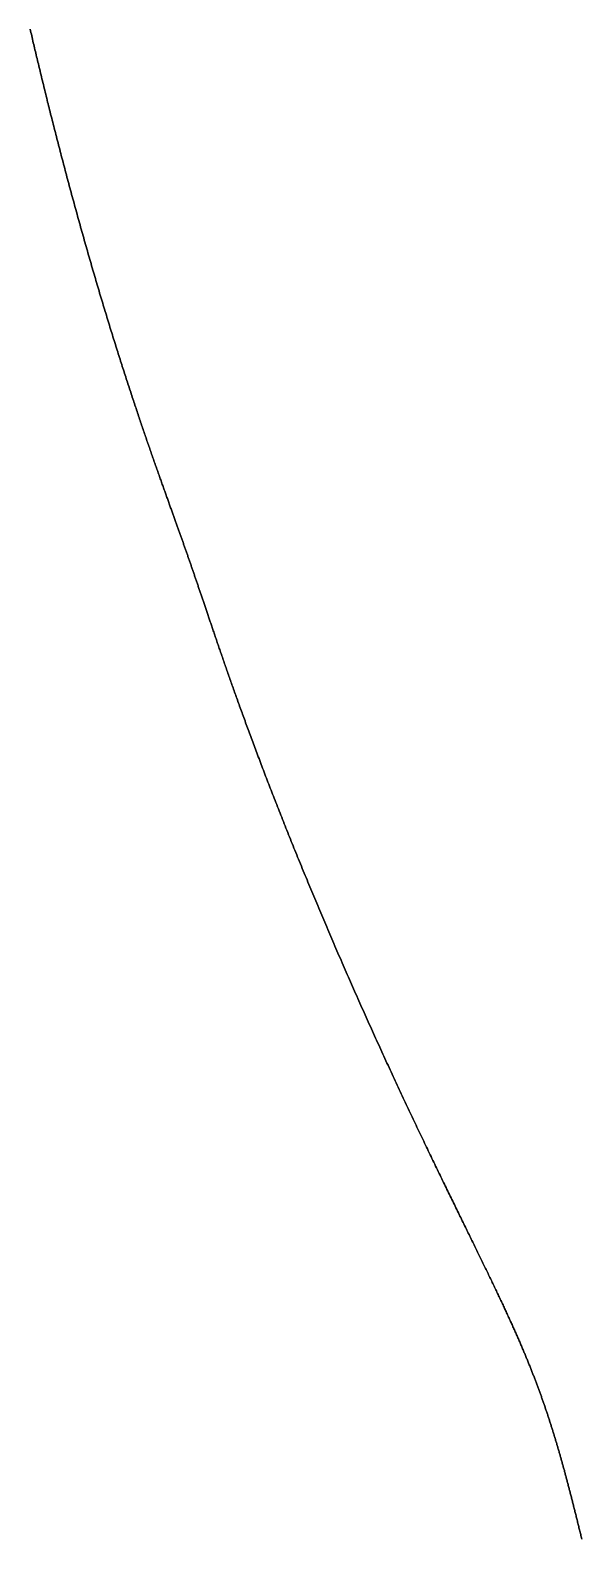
# Model space of a CAD drawing. Header units: inches. Extents: x 130170 to 284068, y 377793 to 804530.
# Drawn here: x 253717.1 to 253742.8, y 737849.1 to 737919.6 of the extents above; entities that cross this region are included whole.
import ezdxf

# ---------------------------------------------------------------- set-up
doc = ezdxf.new("R2010")
doc.units = ezdxf.units.IN
doc.header["$MEASUREMENT"] = 0
doc.layers.add('muni_il', color=7, linetype='Continuous')

msp = doc.modelspace()

# ---------------------------------------------------------------- linework, layer by layer
at = {"layer": 'muni_il'}
for points in [[(253717.056, 737919.658), (253717.075, 737919.581), (253717.093, 737919.503), (253717.111, 737919.425), (253717.129, 737919.347), (253717.148, 737919.268), (253717.166, 737919.189), (253717.185, 737919.109), (253717.204, 737919.029), (253717.223, 737918.949), (253717.242, 737918.868), (253717.261, 737918.787), (253717.281, 737918.705), (253717.3, 737918.623), (253717.32, 737918.541), (253717.339, 737918.458), (253717.359, 737918.374), (253717.379, 737918.291), (253717.399, 737918.207), (253717.42, 737918.122), (253717.44, 737918.037), (253717.46, 737917.952), (253717.481, 737917.867), (253717.502, 737917.781), (253717.522, 737917.694), (253717.544, 737917.607), (253717.565, 737917.52), (253717.586, 737917.432), (253717.607, 737917.344), (253717.629, 737917.256), (253717.65, 737917.167), (253717.672, 737917.078), (253717.694, 737916.989), (253717.716, 737916.899), (253717.738, 737916.809), (253717.761, 737916.718), (253717.783, 737916.627), (253717.805, 737916.536), (253717.828, 737916.444), (253717.851, 737916.352), (253717.874, 737916.26), (253717.897, 737916.167), (253717.92, 737916.074), (253717.943, 737915.981), (253717.967, 737915.887), (253717.99, 737915.793), (253718.014, 737915.699), (253718.038, 737915.604), (253718.062, 737915.509), (253718.086, 737915.414), (253718.11, 737915.319), (253718.134, 737915.223), (253718.159, 737915.127), (253718.183, 737915.03), (253718.208, 737914.934), (253718.233, 737914.837), (253718.258, 737914.74), (253718.282, 737914.642), (253718.308, 737914.545), (253718.333, 737914.447), (253718.358, 737914.349), (253718.384, 737914.25), (253718.409, 737914.152), (253718.435, 737914.053), (253718.46, 737913.954), (253718.486, 737913.855), (253718.512, 737913.755), (253718.538, 737913.656), (253718.564, 737913.556), (253718.591, 737913.456), (253718.617, 737913.356), (253718.643, 737913.256), (253718.67, 737913.155), (253718.697, 737913.055), (253718.723, 737912.954), (253718.75, 737912.854), (253718.777, 737912.753), (253718.804, 737912.651), (253718.831, 737912.55), (253718.858, 737912.449), (253718.885, 737912.348), (253718.912, 737912.247), (253718.94, 737912.145), (253718.967, 737912.044), (253718.995, 737911.942), (253719.022, 737911.84), (253719.05, 737911.739), (253719.078, 737911.637), (253719.105, 737911.535), (253719.133, 737911.433), (253719.161, 737911.332), (253719.189, 737911.23), (253719.217, 737911.128), (253719.245, 737911.026), (253719.273, 737910.924), (253719.302, 737910.823), (253719.33, 737910.721), (253719.358, 737910.619), (253719.386, 737910.518), (253719.415, 737910.416), (253719.443, 737910.315), (253719.472, 737910.213), (253719.5, 737910.112), (253719.528, 737910.011), (253719.557, 737909.909), (253719.586, 737909.808), (253719.614, 737909.707), (253719.643, 737909.606), (253719.671, 737909.506), (253719.7, 737909.405), (253719.729, 737909.305), (253719.758, 737909.204), (253719.786, 737909.104), (253719.815, 737909.004), (253719.844, 737908.904), (253719.872, 737908.804), (253719.901, 737908.705), (253719.93, 737908.606), (253719.959, 737908.506), (253719.988, 737908.407), (253720.016, 737908.309), (253720.045, 737908.21), (253720.074, 737908.112), (253720.103, 737908.014), (253720.132, 737907.916), (253720.16, 737907.818), (253720.189, 737907.72), (253720.218, 737907.623), (253720.247, 737907.526), (253720.275, 737907.43), (253720.304, 737907.333), (253720.333, 737907.237), (253720.361, 737907.141), (253720.39, 737907.045), (253720.418, 737906.95), (253720.447, 737906.855), (253720.475, 737906.76), (253720.504, 737906.666), (253720.532, 737906.571), (253720.561, 737906.477), (253720.589, 737906.384), (253720.618, 737906.291), (253720.646, 737906.198), (253720.674, 737906.105), (253720.702, 737906.013), (253720.73, 737905.921), (253720.759, 737905.829), (253720.787, 737905.738), (253720.815, 737905.647), (253720.843, 737905.556), (253720.871, 737905.466), (253720.899, 737905.376), (253720.926, 737905.286), (253720.954, 737905.197), (253720.982, 737905.108), (253721.009, 737905.02), (253721.037, 737904.931), (253721.065, 737904.844), (253721.092, 737904.756), (253721.119, 737904.669), (253721.147, 737904.582), (253721.174, 737904.496), (253721.201, 737904.41), (253721.228, 737904.325), (253721.255, 737904.24), (253721.282, 737904.155), (253721.309, 737904.07), (253721.336, 737903.987), (253721.363, 737903.903), (253721.389, 737903.82), (253721.416, 737903.737), (253721.442, 737903.655), (253721.469, 737903.573), (253721.495, 737903.491), (253721.521, 737903.41), (253721.547, 737903.329), (253721.573, 737903.249), (253721.599, 737903.169), (253721.625, 737903.089), (253721.651, 737903.01), (253721.677, 737902.931), (253721.702, 737902.853), (253721.728, 737902.775), (253721.753, 737902.697), (253721.779, 737902.62), (253721.804, 737902.544), (253721.829, 737902.467), (253721.854, 737902.391), (253721.879, 737902.316), (253721.904, 737902.241), (253721.929, 737902.166), (253721.954, 737902.092), (253721.978, 737902.018), (253722.003, 737901.945), (253722.027, 737901.872), (253722.051, 737901.799), (253722.076, 737901.727), (253722.1, 737901.655), (253722.124, 737901.583), (253722.148, 737901.513), (253722.171, 737901.442), (253722.195, 737901.372), (253722.219, 737901.302), (253722.242, 737901.232), (253722.266, 737901.164), (253722.289, 737901.095), (253722.312, 737901.027), (253722.335, 737900.959), (253722.358, 737900.892), (253722.381, 737900.825), (253722.404, 737900.758), (253722.426, 737900.692), (253722.449, 737900.626), (253722.472, 737900.56), (253722.494, 737900.495), (253722.516, 737900.431), (253722.538, 737900.366), (253722.56, 737900.302), (253722.582, 737900.239), (253722.604, 737900.176), (253722.626, 737900.113), (253722.648, 737900.05), (253722.669, 737899.988), (253722.69, 737899.927), (253722.712, 737899.865), (253722.733, 737899.804), (253722.754, 737899.744), (253722.775, 737899.684), (253722.796, 737899.624), (253722.817, 737899.564), (253722.838, 737899.505), (253722.858, 737899.446), (253722.879, 737899.388), (253722.899, 737899.329), (253722.919, 737899.272), (253722.94, 737899.214), (253722.96, 737899.157), (253722.98, 737899.1), (253723, 737899.044), (253723.02, 737898.988), (253723.039, 737898.932), (253723.059, 737898.876), (253723.078, 737898.821), (253723.098, 737898.766), (253723.117, 737898.712), (253723.136, 737898.657), (253723.156, 737898.603), (253723.175, 737898.55), (253723.194, 737898.496), (253723.212, 737898.443), (253723.231, 737898.391), (253723.25, 737898.338), (253723.268, 737898.286), (253723.287, 737898.234), (253723.305, 737898.182), (253723.324, 737898.131), (253723.342, 737898.08), (253723.36, 737898.029), (253723.378, 737897.979), (253723.396, 737897.929), (253723.414, 737897.879), (253723.431, 737897.829), (253723.449, 737897.779), (253723.467, 737897.73), (253723.484, 737897.681), (253723.502, 737897.632), (253723.519, 737897.584), (253723.536, 737897.536), (253723.554, 737897.488), (253723.571, 737897.44), (253723.588, 737897.392), (253723.605, 737897.345), (253723.622, 737897.298), (253723.638, 737897.251), (253723.655, 737897.204), (253723.672, 737897.158), (253723.688, 737897.112), (253723.705, 737897.066), (253723.721, 737897.02), (253723.738, 737896.974), (253723.754, 737896.929), (253723.77, 737896.883), (253723.786, 737896.838), (253723.802, 737896.793), (253723.818, 737896.748), (253723.834, 737896.704), (253723.85, 737896.659), (253723.866, 737896.615), (253723.882, 737896.571), (253723.897, 737896.527), (253723.913, 737896.484), (253723.929, 737896.44), (253723.944, 737896.396), (253723.96, 737896.353), (253723.975, 737896.31), (253723.99, 737896.267), (253724.006, 737896.224), (253724.021, 737896.181), (253724.036, 737896.138), (253724.051, 737896.096), (253724.066, 737896.054), (253724.081, 737896.011), (253724.096, 737895.969), (253724.111, 737895.927), (253724.126, 737895.885), (253724.141, 737895.843), (253724.156, 737895.801), (253724.171, 737895.76), (253724.185, 737895.718), (253724.2, 737895.676), (253724.215, 737895.635), (253724.229, 737895.594), (253724.244, 737895.552), (253724.259, 737895.511), (253724.273, 737895.47), (253724.288, 737895.429), (253724.302, 737895.387), (253724.316, 737895.347), (253724.331, 737895.306), (253724.345, 737895.265), (253724.36, 737895.224), (253724.374, 737895.183), (253724.388, 737895.142), (253724.402, 737895.101), (253724.417, 737895.06), (253724.431, 737895.02), (253724.445, 737894.979), (253724.459, 737894.938), (253724.474, 737894.897), (253724.488, 737894.857), (253724.502, 737894.816), (253724.516, 737894.775), (253724.53, 737894.734), (253724.544, 737894.693), (253724.559, 737894.653), (253724.573, 737894.612), (253724.587, 737894.571), (253724.601, 737894.53), (253724.615, 737894.489), (253724.629, 737894.448), (253724.643, 737894.407), (253724.658, 737894.366), (253724.672, 737894.325), (253724.686, 737894.284), (253724.7, 737894.243), (253724.714, 737894.201), (253724.729, 737894.16), (253724.743, 737894.119), (253724.757, 737894.077), (253724.771, 737894.035), (253724.785, 737893.994), (253724.8, 737893.952), (253724.814, 737893.91), (253724.828, 737893.868), (253724.843, 737893.826), (253724.857, 737893.784), (253724.872, 737893.742), (253724.886, 737893.699), (253724.901, 737893.657), (253724.915, 737893.614), (253724.93, 737893.571), (253724.944, 737893.528), (253724.959, 737893.485), (253724.973, 737893.442), (253724.988, 737893.399), (253725.003, 737893.355), (253725.018, 737893.312), (253725.032, 737893.268), (253725.047, 737893.224), (253725.062, 737893.18), (253725.077, 737893.136), (253725.092, 737893.091), (253725.108, 737893.046), (253725.123, 737893.001), (253725.138, 737892.956), (253725.153, 737892.911), (253725.169, 737892.866), (253725.184, 737892.82), (253725.2, 737892.774), (253725.215, 737892.728), (253725.231, 737892.682), (253725.246, 737892.636), (253725.262, 737892.589), (253725.278, 737892.542), (253725.294, 737892.495), (253725.31, 737892.447), (253725.326, 737892.4), (253725.342, 737892.352), (253725.359, 737892.304), (253725.375, 737892.255), (253725.391, 737892.207), (253725.408, 737892.158), (253725.425, 737892.109), (253725.441, 737892.059), (253725.458, 737892.01), (253725.475, 737891.96), (253725.492, 737891.909), (253725.509, 737891.859), (253725.526, 737891.808), (253725.544, 737891.757), (253725.561, 737891.705), (253725.579, 737891.654), (253725.596, 737891.602), (253725.614, 737891.549), (253725.632, 737891.497), (253725.65, 737891.444), (253725.668, 737891.39), (253725.686, 737891.337), (253725.705, 737891.283), (253725.723, 737891.229), (253725.742, 737891.174), (253725.761, 737891.119), (253725.78, 737891.064), (253725.799, 737891.008), (253725.818, 737890.952), (253725.837, 737890.896), (253725.856, 737890.839), (253725.876, 737890.782), (253725.896, 737890.725), (253725.916, 737890.667), (253725.936, 737890.609), (253725.956, 737890.55), (253725.976, 737890.491), (253725.996, 737890.432), (253726.017, 737890.372), (253726.038, 737890.312), (253726.059, 737890.252), (253726.08, 737890.191), (253726.101, 737890.13), (253726.122, 737890.068), (253726.144, 737890.006), (253726.166, 737889.944), (253726.187, 737889.881), (253726.209, 737889.818), (253726.232, 737889.754), (253726.254, 737889.69), (253726.277, 737889.626), (253726.299, 737889.561), (253726.322, 737889.496), (253726.345, 737889.43), (253726.369, 737889.364), (253726.392, 737889.297), (253726.416, 737889.23), (253726.439, 737889.163), (253726.463, 737889.095), (253726.487, 737889.027), (253726.512, 737888.958), (253726.536, 737888.888), (253726.561, 737888.819), (253726.586, 737888.749), (253726.611, 737888.678), (253726.636, 737888.607), (253726.662, 737888.536), (253726.688, 737888.464), (253726.714, 737888.392), (253726.74, 737888.319), (253726.766, 737888.246), (253726.792, 737888.172), (253726.819, 737888.098), (253726.846, 737888.024), (253726.873, 737887.949), (253726.9, 737887.873), (253726.928, 737887.797), (253726.956, 737887.721), (253726.984, 737887.644), (253727.012, 737887.567), (253727.04, 737887.489), (253727.068, 737887.41), (253727.097, 737887.332), (253727.126, 737887.253), (253727.155, 737887.173), (253727.185, 737887.093), (253727.214, 737887.012), (253727.244, 737886.931), (253727.274, 737886.85), (253727.305, 737886.768), (253727.335, 737886.685), (253727.366, 737886.603), (253727.397, 737886.519), (253727.428, 737886.436), (253727.459, 737886.351), (253727.491, 737886.267), (253727.522, 737886.182), (253727.554, 737886.096), (253727.587, 737886.01), (253727.619, 737885.924), (253727.652, 737885.837), (253727.685, 737885.749), (253727.718, 737885.661), (253727.751, 737885.573), (253727.785, 737885.485), (253727.818, 737885.395), (253727.852, 737885.306), (253727.886, 737885.216), (253727.921, 737885.125), (253727.956, 737885.034), (253727.99, 737884.943), (253728.025, 737884.851), (253728.061, 737884.759), (253728.096, 737884.667), (253728.132, 737884.573), (253728.168, 737884.48), (253728.204, 737884.386), (253728.24, 737884.292), (253728.277, 737884.197), (253728.314, 737884.102), (253728.351, 737884.007), (253728.388, 737883.911), (253728.426, 737883.814), (253728.463, 737883.718), (253728.501, 737883.621), (253728.539, 737883.523), (253728.577, 737883.425), (253728.616, 737883.327), (253728.655, 737883.229), (253728.694, 737883.13), (253728.733, 737883.03), (253728.772, 737882.931), (253728.811, 737882.831), (253728.851, 737882.73), (253728.891, 737882.629), (253728.931, 737882.528), (253728.972, 737882.427), (253729.012, 737882.325), (253729.053, 737882.223), (253729.094, 737882.121), (253729.135, 737882.018), (253729.176, 737881.915), (253729.218, 737881.811), (253729.259, 737881.708), (253729.301, 737881.604), (253729.343, 737881.499), (253729.385, 737881.395), (253729.428, 737881.29), (253729.471, 737881.185), (253729.513, 737881.079), (253729.556, 737880.974), (253729.599, 737880.868), (253729.643, 737880.761), (253729.686, 737880.655), (253729.73, 737880.548), (253729.773, 737880.441), (253729.817, 737880.334), (253729.862, 737880.227), (253729.906, 737880.119), (253729.95, 737880.011), (253729.995, 737879.903), (253730.04, 737879.795), (253730.085, 737879.686), (253730.13, 737879.578), (253730.175, 737879.469), (253730.22, 737879.36), (253730.266, 737879.25), (253730.311, 737879.141), (253730.357, 737879.032), (253730.403, 737878.922), (253730.449, 737878.812), (253730.495, 737878.702), (253730.541, 737878.592), (253730.588, 737878.481), (253730.634, 737878.371), (253730.681, 737878.261), (253730.728, 737878.15), (253730.775, 737878.039), (253730.822, 737877.928), (253730.869, 737877.817), (253730.916, 737877.706), (253730.963, 737877.595), (253731.01, 737877.484), (253731.058, 737877.373), (253731.106, 737877.261), (253731.153, 737877.15), (253731.201, 737877.039), (253731.249, 737876.927), (253731.297, 737876.816), (253731.345, 737876.704), (253731.393, 737876.593), (253731.441, 737876.481), (253731.489, 737876.37), (253731.538, 737876.258), (253731.586, 737876.147), (253731.634, 737876.035), (253731.683, 737875.924), (253731.731, 737875.812), (253731.78, 737875.701), (253731.829, 737875.59), (253731.877, 737875.478), (253731.926, 737875.367), (253731.975, 737875.256), (253732.024, 737875.145), (253732.072, 737875.034), (253732.121, 737874.923), (253732.17, 737874.812), (253732.219, 737874.701), (253732.268, 737874.591), (253732.317, 737874.48), (253732.366, 737874.37), (253732.415, 737874.259), (253732.464, 737874.149), (253732.513, 737874.039), (253732.562, 737873.929), (253732.611, 737873.819), (253732.66, 737873.709), (253732.709, 737873.6), (253732.758, 737873.491), (253732.807, 737873.382), (253732.856, 737873.273), (253732.905, 737873.164), (253732.954, 737873.055), (253733.003, 737872.947), (253733.052, 737872.839), (253733.101, 737872.73), (253733.149, 737872.623), (253733.198, 737872.515), (253733.247, 737872.408), (253733.296, 737872.301), (253733.344, 737872.194), (253733.393, 737872.087), (253733.441, 737871.981), (253733.49, 737871.874), (253733.539, 737871.768), (253733.587, 737871.663), (253733.635, 737871.557), (253733.684, 737871.452), (253733.732, 737871.347), (253733.78, 737871.243), (253733.828, 737871.138), (253733.876, 737871.034), (253733.924, 737870.931), (253733.972, 737870.827), (253734.019, 737870.724), (253734.067, 737870.621), (253734.115, 737870.519), (253734.162, 737870.416), (253734.209, 737870.314), (253734.257, 737870.213), (253734.304, 737870.112), (253734.351, 737870.011), (253734.398, 737869.91), (253734.445, 737869.81), (253734.492, 737869.71), (253734.538, 737869.61), (253734.585, 737869.511), (253734.632, 737869.412), (253734.678, 737869.314), (253734.724, 737869.215), (253734.77, 737869.118), (253734.816, 737869.02), (253734.862, 737868.923), (253734.908, 737868.826), (253734.953, 737868.73), (253734.999, 737868.634), (253735.044, 737868.538), (253735.089, 737868.443), (253735.134, 737868.348), (253735.179, 737868.254), (253735.224, 737868.16), (253735.269, 737868.066), (253735.313, 737867.973), (253735.357, 737867.88), (253735.402, 737867.787), (253735.446, 737867.695), (253735.489, 737867.603), (253735.533, 737867.512), (253735.577, 737867.421), (253735.62, 737867.33), (253735.663, 737867.24), (253735.707, 737867.151), (253735.749, 737867.061), (253735.792, 737866.972), (253735.835, 737866.884), (253735.877, 737866.796), (253735.92, 737866.708), (253735.962, 737866.621), (253736.004, 737866.534), (253736.045, 737866.447), (253736.087, 737866.362), (253736.128, 737866.276), (253736.17, 737866.191), (253736.211, 737866.106), (253736.252, 737866.021), (253736.292, 737865.938), (253736.333, 737865.854), (253736.373, 737865.771), (253736.414, 737865.688), (253736.454, 737865.606), (253736.493, 737865.524), (253736.533, 737865.443), (253736.573, 737865.362), (253736.612, 737865.281), (253736.651, 737865.201), (253736.69, 737865.121), (253736.729, 737865.042), (253736.767, 737864.963), (253736.805, 737864.884), (253736.844, 737864.806), (253736.882, 737864.728), (253736.919, 737864.651), (253736.957, 737864.574), (253736.994, 737864.497), (253737.032, 737864.421), (253737.069, 737864.345), (253737.106, 737864.27), (253737.142, 737864.195), (253737.179, 737864.121), (253737.215, 737864.047), (253737.251, 737863.973), (253737.287, 737863.9), (253737.323, 737863.827), (253737.358, 737863.754), (253737.394, 737863.682), (253737.429, 737863.61), (253737.464, 737863.539), (253737.499, 737863.468), (253737.533, 737863.398), (253737.567, 737863.327), (253737.602, 737863.258), (253737.636, 737863.188), (253737.67, 737863.119), (253737.703, 737863.05), (253737.736, 737862.982), (253737.77, 737862.914), (253737.803, 737862.847), (253737.836, 737862.779), (253737.868, 737862.713), (253737.901, 737862.646), (253737.933, 737862.58), (253737.965, 737862.514), (253737.997, 737862.449), (253738.029, 737862.384), (253738.061, 737862.319), (253738.092, 737862.255), (253738.123, 737862.191), (253738.154, 737862.127), (253738.185, 737862.064), (253738.216, 737862.001), (253738.246, 737861.938), (253738.276, 737861.876), (253738.307, 737861.814), (253738.336, 737861.752), (253738.366, 737861.691), (253738.396, 737861.63), (253738.425, 737861.569), (253738.454, 737861.509), (253738.483, 737861.449), (253738.512, 737861.389), (253738.541, 737861.33), (253738.569, 737861.271), (253738.598, 737861.212), (253738.626, 737861.153), (253738.654, 737861.095), (253738.682, 737861.037), (253738.709, 737860.98), (253738.737, 737860.922), (253738.764, 737860.865), (253738.791, 737860.808), (253738.818, 737860.752), (253738.845, 737860.696), (253738.872, 737860.64), (253738.898, 737860.584), (253738.924, 737860.529), (253738.95, 737860.473), (253738.976, 737860.419), (253739.002, 737860.364), (253739.028, 737860.31), (253739.053, 737860.255), (253739.079, 737860.202), (253739.104, 737860.148), (253739.129, 737860.094), (253739.154, 737860.041), (253739.179, 737859.989), (253739.203, 737859.936), (253739.227, 737859.883), (253739.252, 737859.831), (253739.276, 737859.779), (253739.3, 737859.728), (253739.324, 737859.676), (253739.347, 737859.625), (253739.371, 737859.573), (253739.394, 737859.523), (253739.417, 737859.472), (253739.44, 737859.422), (253739.463, 737859.371), (253739.486, 737859.321), (253739.509, 737859.271), (253739.531, 737859.222), (253739.554, 737859.172), (253739.576, 737859.123), (253739.598, 737859.074), (253739.62, 737859.025), (253739.642, 737858.976), (253739.664, 737858.928), (253739.685, 737858.879), (253739.707, 737858.831), (253739.728, 737858.783), (253739.749, 737858.735), (253739.77, 737858.688), (253739.791, 737858.64), (253739.812, 737858.593), (253739.833, 737858.546), (253739.853, 737858.499), (253739.874, 737858.452), (253739.894, 737858.405), (253739.914, 737858.359), (253739.935, 737858.312), (253739.955, 737858.266), (253739.974, 737858.22), (253739.994, 737858.174), (253740.014, 737858.128), (253740.033, 737858.082), (253740.053, 737858.037), (253740.072, 737857.991), (253740.091, 737857.946), (253740.11, 737857.901), (253740.129, 737857.856), (253740.148, 737857.811), (253740.167, 737857.766), (253740.185, 737857.721), (253740.204, 737857.677), (253740.222, 737857.632), (253740.241, 737857.588), (253740.259, 737857.544), (253740.277, 737857.5), (253740.295, 737857.456), (253740.313, 737857.412), (253740.331, 737857.368), (253740.349, 737857.324), (253740.366, 737857.28), (253740.384, 737857.237), (253740.401, 737857.193), (253740.419, 737857.15), (253740.436, 737857.107), (253740.453, 737857.064), (253740.47, 737857.021), (253740.487, 737856.978), (253740.504, 737856.935), (253740.521, 737856.892), (253740.537, 737856.849), (253740.554, 737856.807), (253740.571, 737856.764), (253740.587, 737856.721), (253740.604, 737856.679), (253740.62, 737856.637), (253740.636, 737856.594), (253740.652, 737856.552), (253740.668, 737856.51), (253740.684, 737856.468), (253740.7, 737856.426), (253740.716, 737856.384), (253740.732, 737856.342), (253740.747, 737856.3), (253740.763, 737856.258), (253740.779, 737856.217), (253740.794, 737856.175), (253740.809, 737856.133), (253740.825, 737856.092), (253740.84, 737856.05), (253740.855, 737856.009), (253740.87, 737855.967), (253740.885, 737855.926), (253740.9, 737855.885), (253740.915, 737855.843), (253740.93, 737855.802), (253740.945, 737855.761), (253740.959, 737855.72), (253740.974, 737855.679), (253740.989, 737855.637), (253741.003, 737855.596), (253741.018, 737855.555), (253741.032, 737855.514), (253741.046, 737855.473), (253741.06, 737855.433), (253741.075, 737855.392), (253741.089, 737855.351), (253741.103, 737855.31), (253741.117, 737855.269), (253741.131, 737855.228), (253741.145, 737855.187), (253741.159, 737855.147), (253741.172, 737855.106), (253741.186, 737855.065), (253741.2, 737855.024), (253741.213, 737854.984), (253741.227, 737854.943), (253741.241, 737854.902), (253741.254, 737854.862), (253741.267, 737854.821), (253741.281, 737854.781), (253741.294, 737854.74), (253741.307, 737854.699), (253741.321, 737854.659), (253741.334, 737854.618), (253741.347, 737854.577), (253741.36, 737854.537), (253741.373, 737854.496), (253741.386, 737854.456), (253741.399, 737854.415), (253741.412, 737854.374), (253741.425, 737854.334), (253741.438, 737854.293), (253741.451, 737854.252), (253741.463, 737854.212), (253741.476, 737854.171), (253741.489, 737854.13), (253741.501, 737854.09), (253741.514, 737854.049), (253741.527, 737854.008), (253741.539, 737853.968), (253741.552, 737853.927), (253741.564, 737853.886), (253741.577, 737853.845), (253741.589, 737853.804), (253741.601, 737853.763), (253741.614, 737853.723), (253741.626, 737853.682), (253741.638, 737853.641), (253741.651, 737853.6), (253741.663, 737853.559), (253741.675, 737853.518), (253741.687, 737853.477), (253741.699, 737853.435), (253741.711, 737853.394), (253741.723, 737853.353), (253741.736, 737853.312), (253741.748, 737853.27), (253741.76, 737853.229), (253741.772, 737853.188), (253741.783, 737853.146), (253741.796, 737853.105), (253741.807, 737853.063), (253741.819, 737853.022), (253741.831, 737852.98), (253741.843, 737852.938), (253741.855, 737852.896), (253741.867, 737852.855), (253741.879, 737852.813), (253741.89, 737852.771), (253741.902, 737852.729), (253741.914, 737852.687), (253741.926, 737852.644), (253741.938, 737852.602), (253741.949, 737852.56), (253741.961, 737852.517), (253741.973, 737852.475), (253741.984, 737852.432), (253741.996, 737852.389), (253742.008, 737852.347), (253742.02, 737852.304), (253742.031, 737852.261), (253742.043, 737852.218), (253742.055, 737852.175), (253742.066, 737852.131), (253742.078, 737852.088), (253742.089, 737852.045), (253742.101, 737852.001), (253742.113, 737851.957), (253742.125, 737851.914), (253742.136, 737851.87), (253742.148, 737851.826), (253742.16, 737851.782), (253742.171, 737851.737), (253742.183, 737851.693), (253742.195, 737851.649), (253742.206, 737851.604), (253742.218, 737851.559), (253742.23, 737851.514), (253742.242, 737851.469), (253742.253, 737851.424), (253742.265, 737851.379), (253742.277, 737851.333), (253742.289, 737851.288), (253742.3, 737851.242), (253742.312, 737851.196), (253742.324, 737851.15), (253742.336, 737851.104), (253742.348, 737851.058), (253742.36, 737851.011), (253742.372, 737850.964), (253742.384, 737850.918), (253742.395, 737850.871), (253742.407, 737850.823), (253742.419, 737850.776), (253742.432, 737850.728), (253742.444, 737850.681), (253742.456, 737850.633), (253742.468, 737850.585), (253742.48, 737850.536), (253742.492, 737850.488), (253742.504, 737850.439), (253742.517, 737850.39), (253742.529, 737850.341), (253742.541, 737850.292), (253742.554, 737850.243), (253742.566, 737850.193), (253742.578, 737850.143), (253742.591, 737850.093), (253742.604, 737850.043), (253742.616, 737849.992), (253742.629, 737849.941), (253742.641, 737849.89), (253742.654, 737849.839), (253742.667, 737849.788), (253742.68, 737849.736), (253742.692, 737849.684), (253742.705, 737849.632), (253742.718, 737849.579), (253742.731, 737849.527), (253742.744, 737849.474), (253742.758, 737849.42), (253742.771, 737849.367), (253742.784, 737849.313), (253742.797, 737849.259), (253742.81, 737849.205), (253742.824, 737849.151), (253742.837, 737849.096)], [(253742.837, 737849.096), (253742.824, 737849.151), (253742.81, 737849.205), (253742.797, 737849.259), (253742.784, 737849.313), (253742.771, 737849.367), (253742.758, 737849.42), (253742.744, 737849.474), (253742.731, 737849.527), (253742.718, 737849.579), (253742.705, 737849.632), (253742.692, 737849.684), (253742.68, 737849.736), (253742.667, 737849.788), (253742.654, 737849.839), (253742.641, 737849.89), (253742.629, 737849.941), (253742.616, 737849.992), (253742.604, 737850.043), (253742.591, 737850.093), (253742.578, 737850.143), (253742.566, 737850.193), (253742.554, 737850.243), (253742.541, 737850.292), (253742.529, 737850.341), (253742.517, 737850.39), (253742.504, 737850.439), (253742.492, 737850.488), (253742.48, 737850.536), (253742.468, 737850.585), (253742.456, 737850.633), (253742.444, 737850.681), (253742.432, 737850.728), (253742.419, 737850.776), (253742.407, 737850.823), (253742.395, 737850.871), (253742.384, 737850.918), (253742.372, 737850.964), (253742.36, 737851.011), (253742.348, 737851.058), (253742.336, 737851.104), (253742.324, 737851.15), (253742.312, 737851.196), (253742.3, 737851.242), (253742.289, 737851.288), (253742.277, 737851.333), (253742.265, 737851.379), (253742.253, 737851.424), (253742.242, 737851.469), (253742.23, 737851.514), (253742.218, 737851.559), (253742.206, 737851.604), (253742.195, 737851.649), (253742.183, 737851.693), (253742.171, 737851.737), (253742.16, 737851.782), (253742.148, 737851.826), (253742.136, 737851.87), (253742.125, 737851.914), (253742.113, 737851.957), (253742.101, 737852.001), (253742.089, 737852.045), (253742.078, 737852.088), (253742.066, 737852.131), (253742.055, 737852.175), (253742.043, 737852.218), (253742.031, 737852.261), (253742.02, 737852.304), (253742.008, 737852.347), (253741.996, 737852.389), (253741.984, 737852.432), (253741.973, 737852.475), (253741.961, 737852.517), (253741.949, 737852.56), (253741.938, 737852.602), (253741.926, 737852.644), (253741.914, 737852.687), (253741.902, 737852.729), (253741.89, 737852.771), (253741.879, 737852.813), (253741.867, 737852.855), (253741.855, 737852.896), (253741.843, 737852.938), (253741.831, 737852.98), (253741.819, 737853.022), (253741.807, 737853.063), (253741.796, 737853.105), (253741.783, 737853.146), (253741.772, 737853.188), (253741.76, 737853.229), (253741.748, 737853.27), (253741.736, 737853.312), (253741.723, 737853.353), (253741.711, 737853.394), (253741.699, 737853.435), (253741.687, 737853.477), (253741.675, 737853.518), (253741.663, 737853.559), (253741.651, 737853.6), (253741.638, 737853.641), (253741.626, 737853.682), (253741.614, 737853.723), (253741.601, 737853.763), (253741.589, 737853.804), (253741.577, 737853.845), (253741.564, 737853.886), (253741.552, 737853.927), (253741.539, 737853.968), (253741.527, 737854.008), (253741.514, 737854.049), (253741.501, 737854.09), (253741.489, 737854.13), (253741.476, 737854.171), (253741.463, 737854.212), (253741.451, 737854.252), (253741.438, 737854.293), (253741.425, 737854.334), (253741.412, 737854.374), (253741.399, 737854.415), (253741.386, 737854.456), (253741.373, 737854.496), (253741.36, 737854.537), (253741.347, 737854.577), (253741.334, 737854.618), (253741.321, 737854.659), (253741.307, 737854.699), (253741.294, 737854.74), (253741.281, 737854.781), (253741.267, 737854.821), (253741.254, 737854.862), (253741.241, 737854.902), (253741.227, 737854.943), (253741.213, 737854.984), (253741.2, 737855.024), (253741.186, 737855.065), (253741.172, 737855.106), (253741.159, 737855.147), (253741.145, 737855.187), (253741.131, 737855.228), (253741.117, 737855.269), (253741.103, 737855.31), (253741.089, 737855.351), (253741.075, 737855.392), (253741.06, 737855.433), (253741.046, 737855.473), (253741.032, 737855.514), (253741.018, 737855.555), (253741.003, 737855.596), (253740.989, 737855.637), (253740.974, 737855.679), (253740.959, 737855.72), (253740.945, 737855.761), (253740.93, 737855.802), (253740.915, 737855.843), (253740.9, 737855.885), (253740.885, 737855.926), (253740.87, 737855.967), (253740.855, 737856.009), (253740.84, 737856.05), (253740.825, 737856.092), (253740.809, 737856.133), (253740.794, 737856.175), (253740.779, 737856.217), (253740.763, 737856.258), (253740.747, 737856.3), (253740.732, 737856.342), (253740.716, 737856.384), (253740.7, 737856.426), (253740.684, 737856.468), (253740.668, 737856.51), (253740.652, 737856.552), (253740.636, 737856.594), (253740.62, 737856.637), (253740.604, 737856.679), (253740.587, 737856.721), (253740.571, 737856.764), (253740.554, 737856.807), (253740.537, 737856.849), (253740.521, 737856.892), (253740.504, 737856.935), (253740.487, 737856.978), (253740.47, 737857.021), (253740.453, 737857.064), (253740.436, 737857.107), (253740.419, 737857.15), (253740.401, 737857.193), (253740.384, 737857.237), (253740.366, 737857.28), (253740.349, 737857.324), (253740.331, 737857.368), (253740.313, 737857.412), (253740.295, 737857.456), (253740.277, 737857.5), (253740.259, 737857.544), (253740.241, 737857.588), (253740.222, 737857.632), (253740.204, 737857.677), (253740.185, 737857.721), (253740.167, 737857.766), (253740.148, 737857.811), (253740.129, 737857.856), (253740.11, 737857.901), (253740.091, 737857.946), (253740.072, 737857.991), (253740.053, 737858.037), (253740.033, 737858.082), (253740.014, 737858.128), (253739.994, 737858.174), (253739.974, 737858.22), (253739.955, 737858.266), (253739.935, 737858.312), (253739.914, 737858.359), (253739.894, 737858.405), (253739.874, 737858.452), (253739.853, 737858.499), (253739.833, 737858.546), (253739.812, 737858.593), (253739.791, 737858.64), (253739.77, 737858.688), (253739.749, 737858.735), (253739.728, 737858.783), (253739.707, 737858.831), (253739.685, 737858.879), (253739.664, 737858.928), (253739.642, 737858.976), (253739.62, 737859.025), (253739.598, 737859.074), (253739.576, 737859.123), (253739.554, 737859.172), (253739.531, 737859.222), (253739.509, 737859.271), (253739.486, 737859.321), (253739.463, 737859.371), (253739.44, 737859.422), (253739.417, 737859.472), (253739.394, 737859.523), (253739.371, 737859.573), (253739.347, 737859.625), (253739.324, 737859.676), (253739.3, 737859.728), (253739.276, 737859.779), (253739.252, 737859.831), (253739.227, 737859.883), (253739.203, 737859.936), (253739.179, 737859.989), (253739.154, 737860.041), (253739.129, 737860.094), (253739.104, 737860.148), (253739.079, 737860.202), (253739.053, 737860.255), (253739.028, 737860.31), (253739.002, 737860.364), (253738.976, 737860.419), (253738.95, 737860.473), (253738.924, 737860.529), (253738.898, 737860.584), (253738.872, 737860.64), (253738.845, 737860.696), (253738.818, 737860.752), (253738.791, 737860.808), (253738.764, 737860.865), (253738.737, 737860.922), (253738.709, 737860.98), (253738.682, 737861.037), (253738.654, 737861.095), (253738.626, 737861.153), (253738.598, 737861.212), (253738.569, 737861.271), (253738.541, 737861.33), (253738.512, 737861.389), (253738.483, 737861.449), (253738.454, 737861.509), (253738.425, 737861.569), (253738.396, 737861.63), (253738.366, 737861.691), (253738.336, 737861.752), (253738.307, 737861.814), (253738.276, 737861.876), (253738.246, 737861.938), (253738.216, 737862.001), (253738.185, 737862.064), (253738.154, 737862.127), (253738.123, 737862.191), (253738.092, 737862.255), (253738.061, 737862.319), (253738.029, 737862.384), (253737.997, 737862.449), (253737.965, 737862.514), (253737.933, 737862.58), (253737.901, 737862.646), (253737.868, 737862.713), (253737.836, 737862.779), (253737.803, 737862.847), (253737.77, 737862.914), (253737.736, 737862.982), (253737.703, 737863.05), (253737.67, 737863.119), (253737.636, 737863.188), (253737.602, 737863.258), (253737.567, 737863.327), (253737.533, 737863.398), (253737.499, 737863.468), (253737.464, 737863.539), (253737.429, 737863.61), (253737.394, 737863.682), (253737.358, 737863.754), (253737.323, 737863.827), (253737.287, 737863.9), (253737.251, 737863.973), (253737.215, 737864.047), (253737.179, 737864.121), (253737.142, 737864.195), (253737.106, 737864.27), (253737.069, 737864.345), (253737.032, 737864.421), (253736.994, 737864.497), (253736.957, 737864.574), (253736.919, 737864.651), (253736.882, 737864.728), (253736.844, 737864.806), (253736.805, 737864.884), (253736.767, 737864.963), (253736.729, 737865.042), (253736.69, 737865.121), (253736.651, 737865.201), (253736.612, 737865.281), (253736.573, 737865.362), (253736.533, 737865.443), (253736.493, 737865.524), (253736.454, 737865.606), (253736.414, 737865.688), (253736.373, 737865.771), (253736.333, 737865.854), (253736.292, 737865.938), (253736.252, 737866.021), (253736.211, 737866.106), (253736.17, 737866.191), (253736.128, 737866.276), (253736.087, 737866.362), (253736.045, 737866.447), (253736.004, 737866.534), (253735.962, 737866.621), (253735.92, 737866.708), (253735.877, 737866.796), (253735.835, 737866.884), (253735.792, 737866.972), (253735.749, 737867.061), (253735.707, 737867.151), (253735.663, 737867.24), (253735.62, 737867.33), (253735.577, 737867.421), (253735.533, 737867.512), (253735.489, 737867.603), (253735.446, 737867.695), (253735.402, 737867.787), (253735.357, 737867.88), (253735.313, 737867.973), (253735.269, 737868.066), (253735.224, 737868.16), (253735.179, 737868.254), (253735.134, 737868.348), (253735.089, 737868.443), (253735.044, 737868.538), (253734.999, 737868.634), (253734.953, 737868.73), (253734.908, 737868.826), (253734.862, 737868.923), (253734.816, 737869.02), (253734.77, 737869.118), (253734.724, 737869.215), (253734.678, 737869.314), (253734.632, 737869.412), (253734.585, 737869.511), (253734.538, 737869.61), (253734.492, 737869.71), (253734.445, 737869.81), (253734.398, 737869.91), (253734.351, 737870.011), (253734.304, 737870.112), (253734.257, 737870.213), (253734.209, 737870.314), (253734.162, 737870.416), (253734.115, 737870.519), (253734.067, 737870.621), (253734.019, 737870.724), (253733.972, 737870.827), (253733.924, 737870.931), (253733.876, 737871.034), (253733.828, 737871.138), (253733.78, 737871.243), (253733.732, 737871.347), (253733.684, 737871.452), (253733.635, 737871.557), (253733.587, 737871.663), (253733.539, 737871.768), (253733.49, 737871.874), (253733.441, 737871.981), (253733.393, 737872.087), (253733.344, 737872.194), (253733.296, 737872.301), (253733.247, 737872.408), (253733.198, 737872.515), (253733.149, 737872.623), (253733.101, 737872.73), (253733.052, 737872.839), (253733.003, 737872.947), (253732.954, 737873.055), (253732.905, 737873.164), (253732.856, 737873.273), (253732.807, 737873.382), (253732.758, 737873.491), (253732.709, 737873.6), (253732.66, 737873.709), (253732.611, 737873.819), (253732.562, 737873.929), (253732.513, 737874.039), (253732.464, 737874.149), (253732.415, 737874.259), (253732.366, 737874.37), (253732.317, 737874.48), (253732.268, 737874.591), (253732.219, 737874.701), (253732.17, 737874.812), (253732.121, 737874.923), (253732.072, 737875.034), (253732.024, 737875.145), (253731.975, 737875.256), (253731.926, 737875.367), (253731.877, 737875.478), (253731.829, 737875.59), (253731.78, 737875.701), (253731.731, 737875.812), (253731.683, 737875.924), (253731.634, 737876.035), (253731.586, 737876.147), (253731.538, 737876.258), (253731.489, 737876.37), (253731.441, 737876.481), (253731.393, 737876.593), (253731.345, 737876.704), (253731.297, 737876.816), (253731.249, 737876.927), (253731.201, 737877.039), (253731.153, 737877.15), (253731.106, 737877.261), (253731.058, 737877.373), (253731.01, 737877.484), (253730.963, 737877.595), (253730.916, 737877.706), (253730.869, 737877.817), (253730.822, 737877.928), (253730.775, 737878.039), (253730.728, 737878.15), (253730.681, 737878.261), (253730.634, 737878.371), (253730.588, 737878.481), (253730.541, 737878.592), (253730.495, 737878.702), (253730.449, 737878.812), (253730.403, 737878.922), (253730.357, 737879.032), (253730.311, 737879.141), (253730.266, 737879.25), (253730.22, 737879.36), (253730.175, 737879.469), (253730.13, 737879.578), (253730.085, 737879.686), (253730.04, 737879.795), (253729.995, 737879.903), (253729.95, 737880.011), (253729.906, 737880.119), (253729.862, 737880.227), (253729.817, 737880.334), (253729.773, 737880.441), (253729.73, 737880.548), (253729.686, 737880.655), (253729.643, 737880.761), (253729.599, 737880.868), (253729.556, 737880.974), (253729.513, 737881.079), (253729.471, 737881.185), (253729.428, 737881.29), (253729.385, 737881.395), (253729.343, 737881.499), (253729.301, 737881.604), (253729.259, 737881.708), (253729.218, 737881.811), (253729.176, 737881.915), (253729.135, 737882.018), (253729.094, 737882.121), (253729.053, 737882.223), (253729.012, 737882.325), (253728.972, 737882.427), (253728.931, 737882.528), (253728.891, 737882.629), (253728.851, 737882.73), (253728.811, 737882.831), (253728.772, 737882.931), (253728.733, 737883.03), (253728.694, 737883.13), (253728.655, 737883.229), (253728.616, 737883.327), (253728.577, 737883.425), (253728.539, 737883.523), (253728.501, 737883.621), (253728.463, 737883.718), (253728.426, 737883.814), (253728.388, 737883.911), (253728.351, 737884.007), (253728.314, 737884.102), (253728.277, 737884.197), (253728.24, 737884.292), (253728.204, 737884.386), (253728.168, 737884.48), (253728.132, 737884.573), (253728.096, 737884.667), (253728.061, 737884.759), (253728.025, 737884.851), (253727.99, 737884.943), (253727.956, 737885.034), (253727.921, 737885.125), (253727.886, 737885.216), (253727.852, 737885.306), (253727.818, 737885.395), (253727.785, 737885.485), (253727.751, 737885.573), (253727.718, 737885.661), (253727.685, 737885.749), (253727.652, 737885.837), (253727.619, 737885.924), (253727.587, 737886.01), (253727.554, 737886.096), (253727.522, 737886.182), (253727.491, 737886.267), (253727.459, 737886.351), (253727.428, 737886.436), (253727.397, 737886.519), (253727.366, 737886.603), (253727.335, 737886.685), (253727.305, 737886.768), (253727.274, 737886.85), (253727.244, 737886.931), (253727.214, 737887.012), (253727.185, 737887.093), (253727.155, 737887.173), (253727.126, 737887.253), (253727.097, 737887.332), (253727.068, 737887.41), (253727.04, 737887.489), (253727.012, 737887.567), (253726.984, 737887.644), (253726.956, 737887.721), (253726.928, 737887.797), (253726.9, 737887.873), (253726.873, 737887.949), (253726.846, 737888.024), (253726.819, 737888.098), (253726.792, 737888.172), (253726.766, 737888.246), (253726.74, 737888.319), (253726.714, 737888.392), (253726.688, 737888.464), (253726.662, 737888.536), (253726.636, 737888.607), (253726.611, 737888.678), (253726.586, 737888.749), (253726.561, 737888.819), (253726.536, 737888.888), (253726.512, 737888.958), (253726.487, 737889.027), (253726.463, 737889.095), (253726.439, 737889.163), (253726.416, 737889.23), (253726.392, 737889.297), (253726.369, 737889.364), (253726.345, 737889.43), (253726.322, 737889.496), (253726.299, 737889.561), (253726.277, 737889.626), (253726.254, 737889.69), (253726.232, 737889.754), (253726.209, 737889.818), (253726.187, 737889.881), (253726.166, 737889.944), (253726.144, 737890.006), (253726.122, 737890.068), (253726.101, 737890.13), (253726.08, 737890.191), (253726.059, 737890.252), (253726.038, 737890.312), (253726.017, 737890.372), (253725.996, 737890.432), (253725.976, 737890.491), (253725.956, 737890.55), (253725.936, 737890.609), (253725.916, 737890.667), (253725.896, 737890.725), (253725.876, 737890.782), (253725.856, 737890.839), (253725.837, 737890.896), (253725.818, 737890.952), (253725.799, 737891.008), (253725.78, 737891.064), (253725.761, 737891.119), (253725.742, 737891.174), (253725.723, 737891.229), (253725.705, 737891.283), (253725.686, 737891.337), (253725.668, 737891.39), (253725.65, 737891.444), (253725.632, 737891.497), (253725.614, 737891.549), (253725.596, 737891.602), (253725.579, 737891.654), (253725.561, 737891.705), (253725.544, 737891.757), (253725.526, 737891.808), (253725.509, 737891.859), (253725.492, 737891.909), (253725.475, 737891.96), (253725.458, 737892.01), (253725.441, 737892.059), (253725.425, 737892.109), (253725.408, 737892.158), (253725.391, 737892.207), (253725.375, 737892.255), (253725.359, 737892.304), (253725.342, 737892.352), (253725.326, 737892.4), (253725.31, 737892.447), (253725.294, 737892.495), (253725.278, 737892.542), (253725.262, 737892.589), (253725.246, 737892.636), (253725.231, 737892.682), (253725.215, 737892.728), (253725.2, 737892.774), (253725.184, 737892.82), (253725.169, 737892.866), (253725.153, 737892.911), (253725.138, 737892.956), (253725.123, 737893.001), (253725.108, 737893.046), (253725.092, 737893.091), (253725.077, 737893.136), (253725.062, 737893.18), (253725.047, 737893.224), (253725.032, 737893.268), (253725.018, 737893.312), (253725.003, 737893.355), (253724.988, 737893.399), (253724.973, 737893.442), (253724.959, 737893.485), (253724.944, 737893.528), (253724.93, 737893.571), (253724.915, 737893.614), (253724.901, 737893.657), (253724.886, 737893.699), (253724.872, 737893.742), (253724.857, 737893.784), (253724.843, 737893.826), (253724.828, 737893.868), (253724.814, 737893.91), (253724.8, 737893.952), (253724.785, 737893.994), (253724.771, 737894.035), (253724.757, 737894.077), (253724.743, 737894.119), (253724.729, 737894.16), (253724.714, 737894.201), (253724.7, 737894.243), (253724.686, 737894.284), (253724.672, 737894.325), (253724.658, 737894.366), (253724.643, 737894.407), (253724.629, 737894.448), (253724.615, 737894.489), (253724.601, 737894.53), (253724.587, 737894.571), (253724.573, 737894.612), (253724.559, 737894.653), (253724.544, 737894.693), (253724.53, 737894.734), (253724.516, 737894.775), (253724.502, 737894.816), (253724.488, 737894.857), (253724.474, 737894.897), (253724.459, 737894.938), (253724.445, 737894.979), (253724.431, 737895.02), (253724.417, 737895.06), (253724.402, 737895.101), (253724.388, 737895.142), (253724.374, 737895.183), (253724.36, 737895.224), (253724.345, 737895.265), (253724.331, 737895.306), (253724.316, 737895.347), (253724.302, 737895.387), (253724.288, 737895.429), (253724.273, 737895.47), (253724.259, 737895.511), (253724.244, 737895.552), (253724.229, 737895.594), (253724.215, 737895.635), (253724.2, 737895.676), (253724.185, 737895.718), (253724.171, 737895.76), (253724.156, 737895.801), (253724.141, 737895.843), (253724.126, 737895.885), (253724.111, 737895.927), (253724.096, 737895.969), (253724.081, 737896.011), (253724.066, 737896.054), (253724.051, 737896.096), (253724.036, 737896.138), (253724.021, 737896.181), (253724.006, 737896.224), (253723.99, 737896.267), (253723.975, 737896.31), (253723.96, 737896.353), (253723.944, 737896.396), (253723.929, 737896.44), (253723.913, 737896.484), (253723.897, 737896.527), (253723.882, 737896.571), (253723.866, 737896.615), (253723.85, 737896.659), (253723.834, 737896.704), (253723.818, 737896.748), (253723.802, 737896.793), (253723.786, 737896.838), (253723.77, 737896.883), (253723.754, 737896.929), (253723.738, 737896.974), (253723.721, 737897.02), (253723.705, 737897.066), (253723.688, 737897.112), (253723.672, 737897.158), (253723.655, 737897.204), (253723.638, 737897.251), (253723.622, 737897.298), (253723.605, 737897.345), (253723.588, 737897.392), (253723.571, 737897.44), (253723.554, 737897.488), (253723.536, 737897.536), (253723.519, 737897.584), (253723.502, 737897.632), (253723.484, 737897.681), (253723.467, 737897.73), (253723.449, 737897.779), (253723.431, 737897.829), (253723.414, 737897.879), (253723.396, 737897.929), (253723.378, 737897.979), (253723.36, 737898.029), (253723.342, 737898.08), (253723.324, 737898.131), (253723.305, 737898.182), (253723.287, 737898.234), (253723.268, 737898.286), (253723.25, 737898.338), (253723.231, 737898.391), (253723.212, 737898.443), (253723.194, 737898.496), (253723.175, 737898.55), (253723.156, 737898.603), (253723.136, 737898.657), (253723.117, 737898.712), (253723.098, 737898.766), (253723.078, 737898.821), (253723.059, 737898.876), (253723.039, 737898.932), (253723.02, 737898.988), (253723, 737899.044), (253722.98, 737899.1), (253722.96, 737899.157), (253722.94, 737899.214), (253722.919, 737899.272), (253722.899, 737899.329), (253722.879, 737899.388), (253722.858, 737899.446), (253722.838, 737899.505), (253722.817, 737899.564), (253722.796, 737899.624), (253722.775, 737899.684), (253722.754, 737899.744), (253722.733, 737899.804), (253722.712, 737899.865), (253722.69, 737899.927), (253722.669, 737899.988), (253722.648, 737900.05), (253722.626, 737900.113), (253722.604, 737900.176), (253722.582, 737900.239), (253722.56, 737900.302), (253722.538, 737900.366), (253722.516, 737900.431), (253722.494, 737900.495), (253722.472, 737900.56), (253722.449, 737900.626), (253722.426, 737900.692), (253722.404, 737900.758), (253722.381, 737900.825), (253722.358, 737900.892), (253722.335, 737900.959), (253722.312, 737901.027), (253722.289, 737901.095), (253722.266, 737901.164), (253722.242, 737901.232), (253722.219, 737901.302), (253722.195, 737901.372), (253722.171, 737901.442), (253722.148, 737901.513), (253722.124, 737901.583), (253722.1, 737901.655), (253722.076, 737901.727), (253722.051, 737901.799), (253722.027, 737901.872), (253722.003, 737901.945), (253721.978, 737902.018), (253721.954, 737902.092), (253721.929, 737902.166), (253721.904, 737902.241), (253721.879, 737902.316), (253721.854, 737902.391), (253721.829, 737902.467), (253721.804, 737902.544), (253721.779, 737902.62), (253721.753, 737902.697), (253721.728, 737902.775), (253721.702, 737902.853), (253721.677, 737902.931), (253721.651, 737903.01), (253721.625, 737903.089), (253721.599, 737903.169), (253721.573, 737903.249), (253721.547, 737903.329), (253721.521, 737903.41), (253721.495, 737903.491), (253721.469, 737903.573), (253721.442, 737903.655), (253721.416, 737903.737), (253721.389, 737903.82), (253721.363, 737903.903), (253721.336, 737903.987), (253721.309, 737904.07), (253721.282, 737904.155), (253721.255, 737904.24), (253721.228, 737904.325), (253721.201, 737904.41), (253721.174, 737904.496), (253721.147, 737904.582), (253721.119, 737904.669), (253721.092, 737904.756), (253721.065, 737904.844), (253721.037, 737904.931), (253721.009, 737905.02), (253720.982, 737905.108), (253720.954, 737905.197), (253720.926, 737905.286), (253720.899, 737905.376), (253720.871, 737905.466), (253720.843, 737905.556), (253720.815, 737905.647), (253720.787, 737905.738), (253720.759, 737905.829), (253720.73, 737905.921), (253720.702, 737906.013), (253720.674, 737906.105), (253720.646, 737906.198), (253720.618, 737906.291), (253720.589, 737906.384), (253720.561, 737906.477), (253720.532, 737906.571), (253720.504, 737906.666), (253720.475, 737906.76), (253720.447, 737906.855), (253720.418, 737906.95), (253720.39, 737907.045), (253720.361, 737907.141), (253720.333, 737907.237), (253720.304, 737907.333), (253720.275, 737907.43), (253720.247, 737907.526), (253720.218, 737907.623), (253720.189, 737907.72), (253720.16, 737907.818), (253720.132, 737907.916), (253720.103, 737908.014), (253720.074, 737908.112), (253720.045, 737908.21), (253720.016, 737908.309), (253719.988, 737908.407), (253719.959, 737908.506), (253719.93, 737908.606), (253719.901, 737908.705), (253719.872, 737908.804), (253719.844, 737908.904), (253719.815, 737909.004), (253719.786, 737909.104), (253719.758, 737909.204), (253719.729, 737909.305), (253719.7, 737909.405), (253719.671, 737909.506), (253719.643, 737909.606), (253719.614, 737909.707), (253719.586, 737909.808), (253719.557, 737909.909), (253719.528, 737910.011), (253719.5, 737910.112), (253719.472, 737910.213), (253719.443, 737910.315), (253719.415, 737910.416), (253719.386, 737910.518), (253719.358, 737910.619), (253719.33, 737910.721), (253719.302, 737910.823), (253719.273, 737910.924), (253719.245, 737911.026), (253719.217, 737911.128), (253719.189, 737911.23), (253719.161, 737911.332), (253719.133, 737911.433), (253719.105, 737911.535), (253719.078, 737911.637), (253719.05, 737911.739), (253719.022, 737911.84), (253718.995, 737911.942), (253718.967, 737912.044), (253718.94, 737912.145), (253718.912, 737912.247), (253718.885, 737912.348), (253718.858, 737912.449), (253718.831, 737912.55), (253718.804, 737912.651), (253718.777, 737912.753), (253718.75, 737912.854), (253718.723, 737912.954), (253718.697, 737913.055), (253718.67, 737913.155), (253718.643, 737913.256), (253718.617, 737913.356), (253718.591, 737913.456), (253718.564, 737913.556), (253718.538, 737913.656), (253718.512, 737913.755), (253718.486, 737913.855), (253718.46, 737913.954), (253718.435, 737914.053), (253718.409, 737914.152), (253718.384, 737914.25), (253718.358, 737914.349), (253718.333, 737914.447), (253718.308, 737914.545), (253718.282, 737914.642), (253718.258, 737914.74), (253718.233, 737914.837), (253718.208, 737914.934), (253718.183, 737915.03), (253718.159, 737915.127), (253718.134, 737915.223), (253718.11, 737915.319), (253718.086, 737915.414), (253718.062, 737915.509), (253718.038, 737915.604), (253718.014, 737915.699), (253717.99, 737915.793), (253717.967, 737915.887), (253717.943, 737915.981), (253717.92, 737916.074), (253717.897, 737916.167), (253717.874, 737916.26), (253717.851, 737916.352), (253717.828, 737916.444), (253717.805, 737916.536), (253717.783, 737916.627), (253717.761, 737916.718), (253717.738, 737916.809), (253717.716, 737916.899), (253717.694, 737916.989), (253717.672, 737917.078), (253717.65, 737917.167), (253717.629, 737917.256), (253717.607, 737917.344), (253717.586, 737917.432), (253717.565, 737917.52), (253717.544, 737917.607), (253717.522, 737917.694), (253717.502, 737917.781), (253717.481, 737917.867), (253717.46, 737917.952), (253717.44, 737918.037), (253717.42, 737918.122), (253717.399, 737918.207), (253717.379, 737918.291), (253717.359, 737918.374), (253717.339, 737918.458), (253717.32, 737918.541), (253717.3, 737918.623), (253717.281, 737918.705), (253717.261, 737918.787), (253717.242, 737918.868), (253717.223, 737918.949), (253717.204, 737919.029), (253717.185, 737919.109), (253717.166, 737919.189), (253717.148, 737919.268), (253717.129, 737919.347), (253717.111, 737919.425), (253717.093, 737919.503), (253717.075, 737919.581), (253717.056, 737919.658)]]:
    msp.add_lwpolyline(points, dxfattribs=at)

doc.saveas('drawing.dxf')
